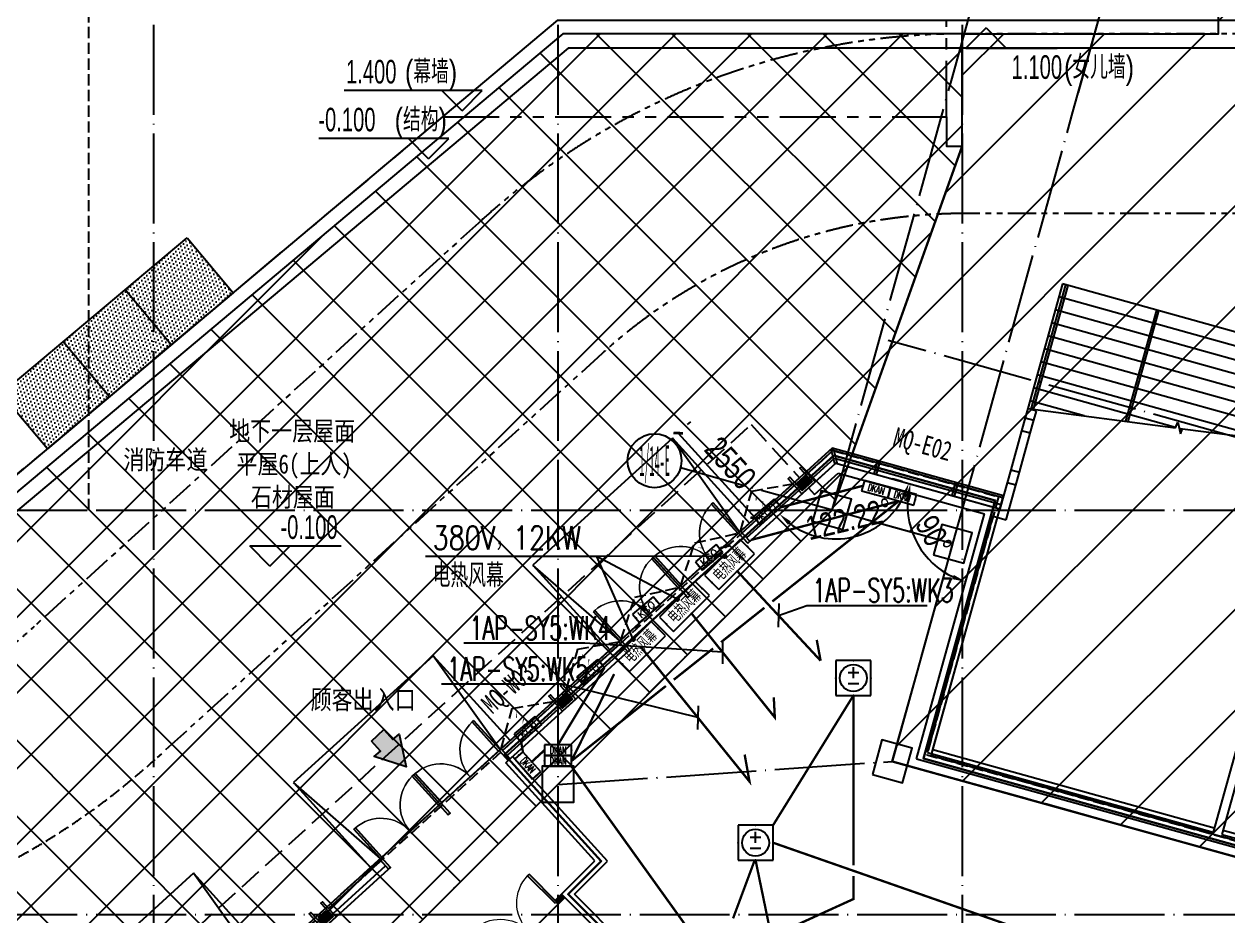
# Model space of a CAD drawing. Extents: x -233336 to 840473, y -28113 to 330904.
# Drawn here: x 65516 to 92313, y 31772 to 51614 of the extents above; entities that cross this region are included whole.
import ezdxf
from ezdxf.enums import TextEntityAlignment as Align
from ezdxf.xclip import XClip

# ---------------------------------------------------------------- set-up
doc = ezdxf.new("R2010")
doc.units = 0
doc.header["$LTSCALE"] = 1000
doc.header["$XCLIPFRAME"] = 2
for name, pattern in [('104-14# 核心筒$0$DOTE', [2.42, 2, -0.2, 0.02, -0.2]), ('14#楼幕墙$0$DASH', [0.35, 0.25, -0.1]), ('DASH', [0.35, 0.25, -0.1]), ('X-104 14#平面$0$$0$DASH', [0.35, 0.25, -0.1]), ('X-104 14#平面$0$109 3#平面$0$DASH', [0.35, 0.25, -0.1]), ('X-104 14#平面$0$PHANTOM2', [1.25, 0.625, -0.125, 0.125, -0.125, 0.125, -0.125])]:
    doc.linetypes.add(name, pattern=pattern)
doc.layers.get('0').update_dxf_attribs({"linetype": 'CONTINUOUS'})
doc.layers.get('Defpoints').update_dxf_attribs({"linetype": 'CONTINUOUS'})
for name, color, linetype in [('104-14# 核心筒$0$01-标注_轴线坐标', 8, 'CONTINUOUS'), ('104-14# 核心筒$0$02-TEXT_轴号', 7, 'CONTINUOUS'), ('104-14# 核心筒$0$A_AXIS-轴线', 8, '104-14# 核心筒$0$DOTE'), ('104-14# 核心筒$0$A_STR-砼柱', 8, 'CONTINUOUS'), ('14#楼幕墙$0$A-C_玻璃幕墙', 8, 'CONTINUOUS'), ('14#楼幕墙$0$A-C_窗', 8, 'CONTINUOUS'), ('14#楼幕墙$0$A-C_门', 8, 'CONTINUOUS'), ('AXIS_TEXT', 7, 'CONTINUOUS'), ('DIM-动力', 80, 'CONTINUOUS'), ('DIM-插座', 80, 'CONTINUOUS'), ('DOTLN', 2, 'DASH'), ('EQUIP-动力', 80, 'CONTINUOUS'), ('WIRE-动力控制', 160, 'DASH'), ('WIRE-插座', 160, 'CONTINUOUS'), ('X-104 14#平面$0$01-标注_尺寸', 8, 'CONTINUOUS'), ('X-104 14#平面$0$01-标注_标高', 8, 'CONTINUOUS'), ('X-104 14#平面$0$02-TEXT_房间', 9, 'CONTINUOUS'), ('X-104 14#平面$0$02-TEXT_标注', 9, 'CONTINUOUS'), ('X-104 14#平面$0$02-TEXT_门窗', 9, 'CONTINUOUS'), ('X-104 14#平面$0$05-填充_天正', 8, 'CONTINUOUS'), ('X-104 14#平面$0$A-C_玻璃幕墙', 8, 'CONTINUOUS'), ('X-104 14#平面$0$A-C_窗', 8, 'CONTINUOUS'), ('X-104 14#平面$0$A-C_门', 8, 'CONTINUOUS'), ('X-104 14#平面$0$A-E_栏杆', 8, 'CONTINUOUS'), ('X-104 14#平面$0$A-E_楼梯', 8, 'CONTINUOUS'), ('X-104 14#平面$0$A-E_电梯', 8, 'CONTINUOUS'), ('X-104 14#平面$0$A-O_屋面', 8, 'CONTINUOUS'), ('X-104 14#平面$0$A-SUR_保温', 8, 'CONTINUOUS'), ('X-104 14#平面$0$A-SUR_吊顶', 8, 'CONTINUOUS'), ('X-104 14#平面$0$A-TECH_结构', 8, 'CONTINUOUS'), ('X-104 14#平面$0$A_STR-砌块墙', 7, 'CONTINUOUS'), ('X-104 14#平面$0$EH_玻璃', 8, 'CONTINUOUS')]:
    doc.layers.add(name, color=color, linetype=linetype)
doc.layers.add('14#楼幕墙$0$04-不打印_辅助线', color=8, linetype='CONTINUOUS', plot=False)
doc.layers.add('X-104 14#平面$0$降板', color=8, linetype='CONTINUOUS', plot=False)
doc.layers.add('X-104 14#平面$0$000套内', color=8, linetype='CONTINUOUS', lineweight=30)
doc.layers.add('X-104 14#平面$0$下沉小院', color=8, linetype='CONTINUOUS', lineweight=35)
doc.styles.add('104-14# 核心筒$0$_TCH_AXIS', font='STXIHEI.TTF', dxfattribs={"width": 0.8})
doc.styles.add('104-14# 核心筒$0$_TCH_DIM_T3', font='ros.shx', dxfattribs={"width": 0.705882, "bigfont": 'jd.shx'})
doc.styles.add('_TEL_DIM', font='ROMANS2', dxfattribs={"width": 0.8, "height": 3.5, "bigfont": 'HZDF2'})
doc.styles.add('COMPLEX', font='COMPLEX')
doc.styles.get("Standard").update_dxf_attribs({"font": 'GBENOR', "bigfont": 'GBCBIG'})
doc.styles.add('X-104 14#平面$0$_TCH_DIM', font='ros.shx', dxfattribs={"width": 0.8, "bigfont": 'jd.shx'})
doc.styles.add('X-104 14#平面$0$_TCH_DIM_T3', font='ros.shx', dxfattribs={"width": 0.8, "bigfont": 'jd.shx'})
doc.styles.add('X-104 14#平面$0$_TCH_SPACE', font='STXIHEI.TTF', dxfattribs={"width": 0.8, "height": 5})
doc.styles.add('X-104 14#平面$0$_TCH_WINDOW', font='STXIHEI.TTF', dxfattribs={"width": 0.75, "height": 3.5})
doc.styles.add('X-104 14#平面$0$Standard', font='STXIHEI.TTF', dxfattribs={"width": 0.8})
doc.dimstyles.new('104-14# 核心筒$0$_TCH_ARCH&&150', dxfattribs={"dimtxt": 446.25, "dimasz": 150, "dimexe": 375, "dimexo": 450, "dimgap": 189.375, "dimtad": 1, "dimdec": 0, "dimzin": 0, "dimdsep": 46, "dimtxsty": '104-14# 核心筒$0$_TCH_DIM_T3', "dimblk": '104-14# 核心筒$0$_ArchTick', "dimcen": 0.09, "dimclrt": 7, "dimazin": 2, "dimtfac": 1, "dimtdec": 0, "dimtix": 1, "dimtmove": 2, "dimatfit": 3, "dimfxl": 0, "dimtolj": 1, "dimtzin": 0, "dimarcsym": 0})
doc.dimstyles.new('X-104 14#平面$0$_TCH_ARCH&&150', dxfattribs={"dimtxt": 525, "dimasz": 150, "dimexe": 375, "dimexo": 450, "dimgap": 150, "dimtad": 1, "dimdec": 0, "dimzin": 0, "dimdsep": 46, "dimtxsty": 'X-104 14#平面$0$_TCH_DIM_T3', "dimblk": 'X-104 14#平面$0$_ArchTick', "dimcen": 0.09, "dimclrt": 7, "dimazin": 2, "dimtfac": 1, "dimtdec": 0, "dimtix": 1, "dimtmove": 2, "dimatfit": 3, "dimfxl": 0, "dimtolj": 1, "dimtzin": 0, "dimarcsym": 0})
doc.dimstyles.new('X-104 14#平面$0$_TCH_ARROW&&150', dxfattribs={"dimtxt": 525, "dimasz": 300, "dimexe": 375, "dimexo": 450, "dimgap": 150, "dimtad": 1, "dimdec": 0, "dimzin": 0, "dimdsep": 46, "dimtxsty": 'X-104 14#平面$0$_TCH_DIM_T3', "dimcen": 0.09, "dimclrt": 7, "dimazin": 2, "dimtfac": 1, "dimtdec": 0, "dimtix": 1, "dimtmove": 2, "dimatfit": 3, "dimfxl": 0, "dimtolj": 1, "dimtzin": 0, "dimarcsym": 0})

# ---------------------------------------------------------------- blocks, each defined once
blk = doc.blocks.new('$equip$00001816')
for p, q in [((0.75, 0.6), (-0.75, 0.6)), ((-0.75, 0.6), (-0.75, 0)), ((0.75, 0), (0.75, 0.6)), ((-0.75, 0), (0.75, 0))]:
    blk.add_line(p, q)
for p in [(0, 0.6), (-0.75, 0.3), (0, 0), (0.75, 0.3)]:
    blk.add_point(p)
at = {"color": 7, "style": '_TEL_DIM'}
blk.add_attdef('$TEXT$', text='', height=0.4, dxfattribs=at).set_placement((0, 0.3), align=Align.MIDDLE_CENTER)
at = {"color": 7, "style": '_TEL_DIM', "flags": 1}
blk.add_attdef('A', text='', height=0.00002, dxfattribs=at).set_placement((0, 0), align=Align.MIDDLE_CENTER)
blk = doc.blocks.new('14#楼幕墙$0$A$C38D07553')
blk.add_lwpolyline([(-60, -300), (0, -300), (0, 0), (-60, 0)], close=True)
blk = doc.blocks.new('14#楼幕墙$0$$LinePat$岩棉板')
at = {"color": 0}
for p, q in [((0, -17), (12, -67)), ((12, -67), (24, -17))]:
    blk.add_line(p, q, dxfattribs=at)
for centre, start, end in [((12, -17), 0, 180), ((0, -67), 270, 0), ((24, -67), 180, 270)]:
    blk.add_arc(centre, 12, start, end, dxfattribs=at)
at = {"layer": 'Defpoints'}
blk.add_point((0, 0), dxfattribs=at)
at = {"layer": 'Defpoints', "color": 0}
blk.add_point((24, -84), dxfattribs=at)
blk = doc.blocks.new('*U155')
blk.add_lwpolyline([(300, 0), (0, 0), (0, 150), (300, 150)], close=True)
at = {"color": 8, "xscale": -1.785714284225998, "yscale": 1.782568518697715, "zscale": 1.782568518697715, "rotation": 180}
for p in [(0, 0), (43, 0), (86, 0), (129, 0), (171, 0), (214, 0), (257, 0)]:
    blk.add_blockref('14#楼幕墙$0$$LinePat$岩棉板', p, dxfattribs=at)
blk = doc.blocks.new('14#楼幕墙$0$A$C07E80D9E')
blk.add_lwpolyline([(-350, -50), (-50, -50), (-50, -450), (0, -450), (0, 0), (-400, 0), (-400, -450), (-350, -450)], close=True)
for points in [[(-50, -200), (-350, -200)], [(-50, -220), (-350, -220)]]:
    blk.add_lwpolyline(points)
at = {"layer": '14#楼幕墙$0$A-C_玻璃幕墙', "rotation": 180}
blk.add_blockref('*U155', (-50, -50), dxfattribs=at)
blk = doc.blocks.new('14#楼幕墙$0$A$C385D642F')
for name, p, rotation in [('14#楼幕墙$0$A$C38D07553', (83542, 43045), 13.34204716216174), ('14#楼幕墙$0$A$C07E80D9E', (82830, 42063), 222.2321969592257), ('14#楼幕墙$0$A$C38D07553', (84572, 42782), 344.4518973650947), ('14#楼幕墙$0$A$C38D07553', (86306, 42300), 344.4518973650947), ('14#楼幕墙$0$A$C38D07553', (81466, 41230), 42.23219695921316), ('14#楼幕墙$0$A$C38D07553', (80133, 40020), 42.23219695921316), ('14#楼幕墙$0$A$C38D07553', (78800, 38810), 42.23219695921316), ('14#楼幕墙$0$A$C07E80D9E', (77499, 37224), 222.2321969592257), ('14#楼幕墙$0$A$C38D07553', (76135, 36391), 42.23219695921316), ('14#楼幕墙$0$A$C38D07553', (74802, 35181), 42.23219695921316), ('14#楼幕墙$0$A$C38D07553', (73469, 33971), 42.23219695921316), ('14#楼幕墙$0$A$C07E80D9E', (72168, 32384), 222.2321969592257)]:
    blk.add_blockref(name, p, dxfattribs=dict(rotation=rotation))
blk = doc.blocks.new('14#楼幕墙$0$A$C22714246')
at = {"linetype": '14#楼幕墙$0$DASH'}
blk.add_lwpolyline([(1740, 497), (870, 0), (0, 497)], dxfattribs=at)
at = {"layer": '14#楼幕墙$0$A-C_玻璃幕墙', "color": 1}
blk.add_lwpolyline([(899, 122, 0, 25, 0), (802, 217, 0, 0, 0), (900, 340, 25, 0, 0), (796, 422, 0, 0, 0)], format="xyseb", dxfattribs=at)
blk = doc.blocks.new('14#楼幕墙$0$ddde')
at = {"linetype": '14#楼幕墙$0$DASH'}
blk.add_lwpolyline([(1740, 497), (955, 0), (170, 497)], dxfattribs=at)
at = {"layer": '14#楼幕墙$0$A-C_玻璃幕墙', "color": 1}
blk.add_lwpolyline([(926, 122, 0, 25, 0), (1023, 217, 0, 0, 0), (925, 340, 25, 0, 0), (1029, 422, 0, 0, 0)], format="xyseb", dxfattribs=at)
blk = doc.blocks.new('14#楼幕墙$0$$DorLib2D$00000002')
for p, q in [((-0.5, 0), (-0.5, 0.4875)), ((-0.475, 0.4875), (-0.5, 0.4875)), ((-0.475, 0), (-0.475, 0.4875)), ((0.475, 0), (0.475, 0.4875)), ((0.475, 0.4875), (0.5, 0.4875)), ((0.5, 0), (0.5, 0.4875)), ((-0.5, 0), (-0.475, 0)), ((0.5, 0), (0.475, 0))]:
    blk.add_line(p, q)
at = {"lineweight": 13}
for centre, start, end in [((-0.4875, 0), 0, 88.53072), ((0.4875, 0), 91.46928, 180)]:
    blk.add_arc(centre, 0.4875, start, end, dxfattribs=at)
blk = doc.blocks.new('14#楼幕墙')
at = {"layer": '14#楼幕墙$0$A-C_玻璃幕墙'}
for p, q in [((83503, 42180), (66341, 26600)), ((83516, 42124), (81499, 40293)), ((87317, 41119), (83503, 42180)), ((87304, 41070), (83516, 42124)), ((81600, 40182), (83556, 41957)), ((81623, 40068), (83582, 41846)), ((83556, 41957), (87263, 40926)), ((83582, 41846), (87237, 40830)), ((87317, 41119), (87237, 40830)), ((78789, 37833), (76168, 35454)), ((76269, 35343), (78890, 37722)), ((76336, 35269), (79002, 37688)), ((73458, 32994), (72296, 31938)), ((70961, 30389), (73626, 32809)), ((72397, 31827), (73559, 32883))]:
    blk.add_line(p, q, dxfattribs=at)
at = {"layer": '14#楼幕墙$0$A-C_玻璃幕墙', "linetype": '14#楼幕墙$0$DASH', "ltscale": 2}
blk.add_lwpolyline([(66783, 27002), (65708, 28186), (81701, 42704), (82776, 41520)], close=True, dxfattribs=at)
at = {"layer": '14#楼幕墙$0$04-不打印_辅助线', "rotation": 222.2321969592249}
for p in [(81088, 40657), (79755, 39448)]:
    blk.add_blockref('14#楼幕墙$0$A$C22714246', p, dxfattribs=at)
at = {"layer": '14#楼幕墙$0$A-C_玻璃幕墙'}
blk.add_blockref('14#楼幕墙$0$A$C385D642F', (0, -900), dxfattribs=at)
at = {"layer": '14#楼幕墙$0$A-C_窗', "rotation": 222.2321969592249}
for p in [(82420, 41867), (78548, 38352), (77089, 37028)]:
    blk.add_blockref('14#楼幕墙$0$ddde', p, dxfattribs=at)
at = {"layer": '14#楼幕墙$0$A-C_门', "xscale": -1800, "yscale": -1800, "zscale": 100, "rotation": 222.2321969590106}
for p in [(80777, 39705), (79444, 38495), (75446, 34866), (74113, 33656)]:
    blk.add_blockref('14#楼幕墙$0$$DorLib2D$00000002', p, dxfattribs=at)
blk = doc.blocks.new('_FZHK')
blk.add_lwpolyline([(-0.5, -0.5), (0.5, -0.5), (0.5, 0.5), (-0.5, 0.5)], close=True)
blk = doc.blocks.new('104-14# 核心筒$0$_ArchTick')
at = {"color": 0, "linetype": 'ByBlock', "const_width": 0.4}
blk.add_lwpolyline([(-0.5, -0.5), (0.5, 0.5)], dxfattribs=at)
blk = doc.blocks.new('*D302')
at = {"layer": '104-14# 核心筒$0$01-标注_轴线坐标', "color": 0, "lineweight": -2}
for p, q in [((86294, 50843), (87601, 55539)), ((87500, 55178), (111844, 48405)), ((110638, 44069), (111944, 48766))]:
    blk.add_line(p, q, dxfattribs=at)
at = {"layer": 'Defpoints', "color": 0}
for p in [(86174, 50409), (111844, 48405), (110517, 43636)]:
    blk.add_point(p, dxfattribs=at)
at = {"layer": '104-14# 核心筒$0$01-标注_轴线坐标', "color": 0, "lineweight": -2, "xscale": 150, "yscale": 150, "zscale": 150}
for p, rotation in [((87500, 55178), 164.4518973649167), ((111844, 48405), 344.4518973649167)]:
    blk.add_blockref('104-14# 核心筒$0$_ArchTick', p, dxfattribs=dict(at, rotation=rotation))
at = {"layer": '104-14# 核心筒$0$01-标注_轴线坐标', "color": 7, "insert": (99783, 52189), "char_height": 446.2, "attachment_point": 5, "rotation": 344.4519, "style": '104-14# 核心筒$0$_TCH_DIM_T3'}
blk.add_mtext('\\A1;25268', dxfattribs=at)
blk = doc.blocks.new('*D303')
at = {"layer": '104-14# 核心筒$0$01-标注_轴线坐标', "color": 0, "lineweight": -2}
for p, q in [((86294, 50843), (87279, 54383)), ((87179, 54022), (89869, 53273)), ((88984, 50094), (89969, 53635))]:
    blk.add_line(p, q, dxfattribs=at)
at = {"layer": 'Defpoints', "color": 0}
for p in [(89869, 53273), (86174, 50409), (88863, 49661)]:
    blk.add_point(p, dxfattribs=at)
at = {"layer": '104-14# 核心筒$0$01-标注_轴线坐标', "color": 0, "lineweight": -2, "xscale": 150, "yscale": 150, "zscale": 150}
for p, rotation in [((87179, 54022), 164.4518973650897), ((89869, 53273), 344.4518973650897)]:
    blk.add_blockref('104-14# 核心筒$0$_ArchTick', p, dxfattribs=dict(at, rotation=rotation))
at = {"layer": '104-14# 核心筒$0$01-标注_轴线坐标', "color": 7, "insert": (88634, 54045), "char_height": 446.2, "attachment_point": 5, "rotation": 344.4519, "style": '104-14# 核心筒$0$_TCH_DIM_T3'}
blk.add_mtext('\\A1;2792', dxfattribs=at)
blk = doc.blocks.new('*D304')
at = {"layer": '104-14# 核心筒$0$01-标注_轴线坐标', "color": 0, "lineweight": -2}
for p, q in [((88984, 50094), (89969, 53635)), ((89869, 53273), (102123, 49864)), ((101239, 46685), (102224, 50225))]:
    blk.add_line(p, q, dxfattribs=at)
at = {"layer": 'Defpoints', "color": 0}
for p in [(102123, 49864), (88863, 49661), (101118, 46251)]:
    blk.add_point(p, dxfattribs=at)
at = {"layer": '104-14# 核心筒$0$01-标注_轴线坐标', "color": 0, "lineweight": -2, "xscale": 150, "yscale": 150, "zscale": 150}
for p, rotation in [((89869, 53273), 164.4518973650898), ((102123, 49864), 344.4518973650898)]:
    blk.add_blockref('104-14# 核心筒$0$_ArchTick', p, dxfattribs=dict(at, rotation=rotation))
at = {"layer": '104-14# 核心筒$0$01-标注_轴线坐标', "color": 7, "insert": (96106, 51966), "char_height": 446.2, "attachment_point": 5, "rotation": 344.4519, "style": '104-14# 核心筒$0$_TCH_DIM_T3'}
blk.add_mtext('\\A1;12720', dxfattribs=at)
blk = doc.blocks.new('_AXISO')
blk.add_circle((0, 0), 0.5)
at = {"layer": 'AXIS_TEXT', "style": 'COMPLEX', "width": 1.041667}
blk.add_attdef('A', text='', height=0.56, dxfattribs=at).set_placement((-0.25, -0.28), (0.25, -0.28), align=Align.FIT)
blk = doc.blocks.new('X-104 14#平面$0$sfafd')
at = {"layer": 'X-104 14#平面$0$05-填充_天正'}
blk.add_hatch(color=256, dxfattribs=at).paths.add_polyline_path([(0, 0), (-143, -205), (-307, -90), (-379, -192), (-590, 261), (-92, 217), (-164, 115)])
blk.add_lwpolyline([(0, 0), (-143, -205), (-307, -90), (-379, -192), (-590, 261), (-92, 217), (-164, 115)], close=True, dxfattribs=at)
blk = doc.blocks.new('X-104 14#平面$0$$DorLib2D$00000002')
for p, q in [((-0.5, 0), (-0.5, 0.4875)), ((-0.475, 0.4875), (-0.5, 0.4875)), ((-0.475, 0), (-0.475, 0.4875)), ((0.475, 0), (0.475, 0.4875)), ((0.475, 0.4875), (0.5, 0.4875)), ((0.5, 0), (0.5, 0.4875)), ((-0.5, 0), (-0.475, 0)), ((0.5, 0), (0.475, 0))]:
    blk.add_line(p, q)
at = {"lineweight": 13}
for centre, start, end in [((-0.4875, 0), 0, 88.53072), ((0.4875, 0), 91.46928, 180)]:
    blk.add_arc(centre, 0.4875, start, end, dxfattribs=at)
blk = doc.blocks.new('*D199')
at = {"layer": 'Defpoints', "color": 0}
for p in [(83582, 41846), (85497, 41314), (82111, 40511), (83376, 40172)]:
    blk.add_point(p, dxfattribs=at)
at = {"layer": 'X-104 14#平面$0$01-标注_尺寸', "color": 0, "lineweight": -2}
for p, q in [((85063, 41434), (84847, 41495)), ((82444, 40813), (82611, 40964))]:
    blk.add_line(p, q, dxfattribs=at)
blk.add_arc((83582, 41846), 1687, 232.4326, 334.2515, dxfattribs=at)
at = {"layer": 'X-104 14#平面$0$01-标注_尺寸', "color": 0}
for points in [[(85055, 41131), (85149, 41096), (85208, 41394)], [(82520, 40472), (82587, 40546), (82333, 40712)]]:
    blk.add_solid(points, dxfattribs=at)
at = {"layer": 'X-104 14#平面$0$01-标注_尺寸', "color": 7, "insert": (83876, 40606), "char_height": 525, "attachment_point": 5, "rotation": 13.342, "style": 'X-104 14#平面$0$_TCH_DIM_T3'}
blk.add_mtext('\\A1;122.22%%d', dxfattribs=at)
blk = doc.blocks.new('*D200')
at = {"layer": 'Defpoints', "color": 0}
for p in [(84956, 41464), (86948, 40910), (85236, 40469), (86394, 38918)]:
    blk.add_point(p, dxfattribs=at)
at = {"layer": 'X-104 14#平面$0$01-标注_尺寸', "color": 0, "lineweight": -2}
for p, q in [((85390, 41343), (85606, 41283)), ((86514, 39352), (86574, 39569))]:
    blk.add_line(p, q, dxfattribs=at)
blk.add_arc((86948, 40910), 1767, 174.1904, 244.7134, dxfattribs=at)
at = {"layer": 'X-104 14#平面$0$01-标注_尺寸', "color": 0}
for points in [[(85140, 41098), (85239, 41080), (85245, 41384)], [(86210, 39359), (86175, 39265), (86474, 39207)]]:
    blk.add_solid(points, dxfattribs=at)
at = {"layer": 'X-104 14#平面$0$01-标注_尺寸', "color": 7, "insert": (85768, 40244), "char_height": 525, "attachment_point": 5, "rotation": 299.4519, "style": 'X-104 14#平面$0$_TCH_DIM_T3'}
blk.add_mtext('\\A1;90%%d', dxfattribs=at)
blk = doc.blocks.new('X-104 14#平面$0$_ArchTick')
at = {"color": 0, "linetype": 'ByBlock', "const_width": 0.4}
blk.add_lwpolyline([(-0.5, -0.5), (0.5, 0.5)], dxfattribs=at)
blk = doc.blocks.new('*D232')
at = {"layer": 'Defpoints', "color": 0}
for p in [(79952, 42400), (81666, 40512), (81791, 40626)]:
    blk.add_point(p, dxfattribs=at)
at = {"layer": 'X-104 14#平面$0$01-标注_尺寸', "color": 0, "lineweight": -2}
for p, q in [((80285, 42702), (80355, 42766)), ((80077, 42514), (81791, 40626)), ((81999, 40814), (82069, 40878))]:
    blk.add_line(p, q, dxfattribs=at)
at = {"layer": 'X-104 14#平面$0$01-标注_尺寸', "color": 0, "lineweight": -2, "xscale": 150, "yscale": 150, "zscale": 150}
for p, rotation in [((80077, 42514), 132.2321969592239), ((81791, 40626), 312.2321969592239)]:
    blk.add_blockref('X-104 14#平面$0$_ArchTick', p, dxfattribs=dict(at, rotation=rotation))
at = {"layer": 'X-104 14#平面$0$01-标注_尺寸', "color": 7, "insert": (81240, 41847), "char_height": 525, "attachment_point": 5, "rotation": 312.2322, "style": 'X-104 14#平面$0$_TCH_DIM_T3'}
blk.add_mtext('\\A1;2550', dxfattribs=at)
blk = doc.blocks.new('$equip$00001344')
for p, q in [((0.65, 0.65), (-0.65, 0.65)), ((-0.65, 0.65), (-0.65, -0.65)), ((0.65, -0.65), (0.65, 0.65)), ((-0.2, 0.2), (0.2, 0.2)), ((0, 0), (0, 0.4)), ((-0.2, -0.2), (0.2, -0.2)), ((-0.65, -0.65), (0.65, -0.65))]:
    blk.add_line(p, q)
blk.add_circle((0, 0), 0.5)
for p in [(0, 0.65), (-0.65, 0), (0.65, 0), (0, -0.65)]:
    blk.add_point(p)
at = {"flags": 9}
blk.add_attdef('A', (0, 0), '', height=0.00002, dxfattribs=at)
blk = doc.blocks.new('104-14# 核心筒')
at = {"layer": '104-14# 核心筒$0$01-标注_轴线坐标'}
for p, q in [((86174.1, 50411.2), (87782.4, 56191.6)), ((88864, 49662.8), (90472.3, 55443.2)), ((81573.2, 41336.1), (80128.1, 41738.2))]:
    blk.add_line(p, q, dxfattribs=at)
at = {"layer": '104-14# 核心筒$0$A_AXIS-轴线'}
for p, q in [((68400, 54018.4), (68400, -8545.1)), ((77400, 54018.4), (77400, -8545.1)), ((86400, 54018.4), (86400, -8545.1)), ((83500, 40800), (86174.1, 50411.2)), ((84842.7, 35209.6), (88863.4, 49660.6)), ((115900, 35910.4), (84750.2, 44577.1)), ((86189.9, 40051.6), (81573.2, 41336.1)), ((-24839, 40800), (120259.9, 40800)), ((106496.4, 29184.9), (84842.7, 35209.6)), ((-24839, 31800), (120259.9, 31800))]:
    blk.add_line(p, q, dxfattribs=at)
for points in [[(83500, 40800), (68400, 25700)], [(77400, 34695.1), (84842.7, 35209.6)]]:
    blk.add_lwpolyline(points, dxfattribs=at)
at = {"layer": '104-14# 核心筒$0$01-标注_轴线坐标'}
ref = blk.add_blockref('_AXISO', (79550, 41899), dxfattribs=dict(at, xscale=1200, yscale=1200, zscale=1200))
ref.add_attrib('A', '1/14-E', dxfattribs={"layer": '104-14# 核心筒$0$02-TEXT_轴号', "height": 678.82, "style": '104-14# 核心筒$0$_TCH_AXIS', "width": 0.314712}).set_placement((79210.6, 41559.6), (79889.4, 41559.6), align=Align.FIT)
at = {"layer": '104-14# 核心筒$0$A_STR-砼柱'}
for p, xscale, yscale, zscale, rotation in [((83500, 40800), 700.0000000000067, 700.0000000000067, 700.0000000000067, 344.4499999999997), ((86189.9, 40051.6), 700.0000000000067, 700.0000000000067, 700.0000000000067, 344.4499999999997), ((84842.7, 35209.6), 700.0000000000064, 800.0000000000051, 800.0000000000051, 344.4518973650907)]:
    blk.add_blockref('_FZHK', p, dxfattribs=dict(at, xscale=xscale, yscale=yscale, zscale=zscale, rotation=rotation))
at = {"layer": '104-14# 核心筒$0$A_STR-砼柱', "xscale": 700, "yscale": 800, "zscale": 800}
blk.add_blockref('_FZHK', (77400, 34700), dxfattribs=at)
at = {"layer": '104-14# 核心筒$0$01-标注_轴线坐标'}
for p1, p2, distance, text, picture, middle in [((86173.5, 50409), (110517.1, 43636), 4950, '25268', '*D302', (99782.7, 52188.8)), ((86173.5, 50409), (88863.4, 49660.6), 3750, '2792', '*D303', (88634.2, 54045)), ((88863.4, 49660.6), (101117.9, 46251.1), 3750, '12720', '*D304', (96106.4, 51966))]:
    dim = blk.add_aligned_dim(p1=p1, p2=p2, distance=distance, text=text, dimstyle='104-14# 核心筒$0$_TCH_ARCH&&150', dxfattribs=at)
    dim.commit()
    dim.dimension.update_dxf_attribs({"geometry": picture, "text_midpoint": middle})
blk = doc.blocks.new('X-104 14#平面')
at = {"layer": 'X-104 14#平面$0$EH_玻璃'}
h = blk.add_hatch(dxfattribs=at)
h.set_pattern_fill('DOTS', color=256, scale=50, angle=45)
h.paths.add_polyline_path([(69144.2, 46861.2), (70172.6, 45635.5), (66036, 42164.5), (65007.5, 43390.1)])
at = {"layer": 'X-104 14#平面$0$降板'}
h = blk.add_hatch(dxfattribs=at)
h.set_pattern_fill('ANSI31', color=256, scale=1000)
h.set_pattern_definition([(45, (0, 0), (-1122.532, 1122.532), [])])
h.paths.add_polyline_path([(86400, 51400), (92100, 51400), (92100, 55283.2), (94608.8, 59227.5), (104902.6, 52680), (116300, 52680), (116300, 35910.4), (115900, 35910.4), (99509.6, 40470.7), (97097.2, 31800), (84844.4, 35209.1), (86191.6, 40051.1), (83500, 40800), (86400, 48900)])
h = blk.add_hatch(dxfattribs=at)
h.set_pattern_fill('ANSI37', color=256, scale=750)
h.set_pattern_definition([(45, (0, 0), (-841.899, 841.899), []), (135, (0, 0), (-841.899, -841.899), [])])
h.paths.add_polyline_path([(83500, 40800), (86400, 48900), (86400, 51400), (77509.2, 51400), (58917.8, 35800), (-4608.4, 35800), (-12111.5, -2800), (112466, -2800), (116300, 1125.5), (116300, 11750), (115900, 11750), (107700, -0.1), (86400, 0), (77400, 799.9), (59400, 799.9), (50400, 0), (-62.7, 0), (5400, 25700), (68400, 25700)])
blk.add_lwpolyline([(84842.7, 35209.6), (97097.2, 31800)])
at = {"layer": 'Defpoints', "color": 1}
blk.add_lwpolyline([(116600.2, 11900), (107450, 11900), (107450, 21300), (102350, 21300), (102350, 18700), (104750, 18700), (104750, 16300), (100150, 16300), (100150, 14800), (104750, 14800), (104750, 12300), (97418.8, 12300), (77552.9, 32183.5), (74724.4, 29355.1), (86750, 17329.5), (86750, 10200), (93750, 10200), (93750, 7900), (95050, 7900), (95050, 8100), (100667.2, 8100), (110242.7, 1395.5), (116600.2, 10475)], close=True, dxfattribs=at)
at = {"layer": 'X-104 14#平面$0$000套内'}
blk.add_lwpolyline([(96133, 32326.4), (85535.9, 35276.2), (87132.4, 41014.3), (83542.7, 42013), (76213.2, 35359.5), (78361.9, 32992.5), (77623.6, 32254.2), (95700, 14177.8), (95700, 21400), (113750, 21400), (113750, 26000), (116750.2, 26000), (116750.2, 38348.2), (99169.4, 43239.7)], close=True, dxfattribs=at)
at = {"layer": 'X-104 14#平面$0$01-标注_标高'}
for p, q in [((86929.5, 51528.2), (86479.5, 51078.2)), ((86929.5, 51528.2), (87379.5, 51078.2)), ((86479.5, 51078.2), (88514.3, 51078.2)), ((75715, 50135), (72639.8, 50135)), ((75265, 49685), (74815, 50135)), ((75265, 49685), (75715, 50135)), ((74971, 49069.5), (72074.5, 49069.5)), ((74521, 48619.5), (74071, 49069.5)), ((74521, 48619.5), (74971, 49069.5)), ((70989.9, 39552), (70539.9, 40002)), ((70539.9, 40002), (72574.8, 40002)), ((70989.9, 39552), (71439.9, 40002))]:
    blk.add_line(p, q, dxfattribs=at)
at = {"layer": 'X-104 14#平面$0$A-C_玻璃幕墙'}
for p, q in [((77482.1, 32254.2), (77340.7, 32112.8)), ((77364.3, 32089.2), (77505.7, 32230.6)), ((77387.9, 32065.6), (77529.3, 32207.1)), ((77411.4, 32042.1), (77552.9, 32183.5)), ((77340.7, 32112.8), (77411.4, 32042.1))]:
    blk.add_line(p, q, dxfattribs=at)
for points in [[(69144.2, 46861.2), (70172.6, 45635.5), (66036, 42164.5), (65007.5, 43390.1), (69144.2, 46861.2)], [(68793.8, 44478.5), (67765.3, 45704.2)], [(67414.9, 43321.5), (66386.4, 44547.2)]]:
    blk.add_lwpolyline(points, dxfattribs=at)
blk.add_lwpolyline([(-1359, -2200), (108091.7, -2200), (111291.5, 2370.2), (113380.4, 907.7), (115789.3, 4348.2), (113700.6, 5810.6), (116900.2, 10380.5), (116900.2, 38462.2), (99065.1, 43424.4), (96015.6, 32464.2), (85707.2, 35332.3), (87317.1, 41118.6), (83503.2, 42179.7), (66340.6, 26600), (4762.5, 26600)], close=True, dxfattribs=at)
at = {"layer": 'X-104 14#平面$0$A-C_窗'}
for p, q in [((87799.6, 42852.7), (87719.2, 42563.7)), ((87911.8, 42510.1), (87992.2, 42799.1)), ((87477.9, 41696.6), (87397.5, 41407.6)), ((87590.2, 41354), (87670.6, 41643))]:
    blk.add_line(p, q, dxfattribs=at)
at = {"layer": 'X-104 14#平面$0$A-E_栏杆'}
for points in [[(88754.1, 45798.6), (88696.3, 45814.7), (87927, 43049.8), (87987.2, 43041.9)], [(90777.3, 45235.7), (90719.5, 45251.8), (90030.9, 42776.7), (90091, 42768.9)]]:
    blk.add_lwpolyline(points, close=True, dxfattribs=at)
at = {"layer": 'X-104 14#平面$0$A-E_楼梯'}
for p, q in [((79951.7, 42399.7), (76841.9, 39576.7)), ((79951.7, 42399.7), (81665.6, 40511.6)), ((81443.5, 40309.9), (79951.7, 42399.7)), ((81665.6, 40511.6), (78555.8, 37688.6)), ((76841.9, 39576.7), (78555.8, 37688.6)), ((78777.9, 37890.3), (76841.9, 39576.7)), ((74620.6, 37560.3), (71510.8, 34737.3)), ((74620.6, 37560.3), (76334.5, 35672.2)), ((76112.4, 35470.6), (74620.6, 37560.3)), ((76334.5, 35672.2), (73224.7, 32849.2)), ((71510.8, 34737.3), (73224.7, 32849.2)), ((73446.9, 33050.9), (71510.8, 34737.3)), ((69289.5, 32720.9), (66179.7, 29897.9)), ((69289.5, 32720.9), (71003.5, 30832.8)), ((70781.3, 30631.2), (69289.5, 32720.9))]:
    blk.add_line(p, q, dxfattribs=at)
at = {"layer": 'X-104 14#平面$0$A-E_电梯'}
for p, q in [((88628.9, 45833.5), (87856.9, 43058.9)), ((95083.8, 44037.5), (88628.9, 45833.5)), ((95003.3, 43748.5), (88548.5, 45544.4)), ((94922.9, 43459.5), (88468.1, 45255.4)), ((94842.5, 43170.5), (88387.7, 44966.4)), ((94762.1, 42881.4), (88307.2, 44677.4)), ((94681.7, 42592.4), (88226.8, 44388.4)), ((94601.3, 42303.4), (88146.4, 44099.3)), ((93310.6, 42351.1), (88066, 43810.3)), ((91147.5, 42641.5), (87985.6, 43521.3)), ((89115.5, 42895.5), (87905.2, 43232.3)), ((87856.9, 43058.9), (91143.7, 42632.3)), ((91143.7, 42632.3), (91195.1, 42757.1)), ((91195.1, 42757.1), (91253.8, 42494.6)), ((91297.2, 42599.9), (91225.9, 42619.7)), ((91253.8, 42494.6), (91302.1, 42611.8)), ((91302.1, 42611.8), (94569.1, 42187.8))]:
    blk.add_line(p, q, dxfattribs=at)
at = {"layer": 'X-104 14#平面$0$A-O_屋面', "linetype": 'X-104 14#平面$0$PHANTOM2', "ltscale": 2}
blk.add_lwpolyline([(116300, 1125.5), (112466, -2800), (-12111.5, -2800), (-10903.8, 3413.1), (-11202.5, 3471.2), (-4857, 36100), (58808.6, 36100), (74837.7, 49550), (86050, 49550), (86050, 51700), (92100, 51702), (92100, 55283.2), (94608.8, 59227.5), (95621.4, 58583.5), (95782.4, 58836.6), (99791.5, 56286.5), (107067.8, 54161.9), (111100, 54161.9), (111100, 52680), (116300, 52680)], close=True, dxfattribs=at)
at = {"layer": 'X-104 14#平面$0$A-O_屋面', "ltscale": 5}
for points in [[(-11202.5, 3471.2), (-4857, 36100), (58808.6, 36100), (77400, 51700), (93285, 51700)], [(93285, 51080), (77625.7, 51080), (59034.3, 35480), (-4345.9, 35480), (-10594, 3352.8)], [(86050, 49550), (86050, 48900), (86400, 48900), (83932.6, 42008.3)]]:
    blk.add_lwpolyline(points, dxfattribs=at)
at = {"layer": 'X-104 14#平面$0$A-SUR_保温'}
for p, q in [((85747.4, 35476.8), (87183.1, 40636.9)), ((85747.4, 35476.8), (92009.6, 33734.5)), ((92202.2, 33680.9), (96344.8, 32528.3))]:
    blk.add_line(p, q, dxfattribs=at)
at = {"layer": 'X-104 14#平面$0$A-SUR_吊顶', "linetype": 'X-104 14#平面$0$PHANTOM2'}
for p, q in [((101791.4, 51400), (86449.2, 51400)), ((75695, 47246.8), (65745.4, 38214.9)), ((101791.4, 47400), (86449.2, 47400)), ((78383.6, 44285.1), (68434, 35253.2))]:
    blk.add_line(p, q, dxfattribs=at)
for centre, radius, start, end in [((86449.2, 35400), 16000, 90, 132.2322), ((86449.2, 35400), 12000, 90, 132.2322), ((57679.8, 47100), 12000, 270, 312.2322)]:
    blk.add_arc(centre, radius, start, end, dxfattribs=at)
at = {"layer": 'X-104 14#平面$0$A-SUR_吊顶', "linetype": 'X-104 14#平面$0$109 3#平面$0$DASH'}
blk.add_arc((57679.8, 47100), 16000, 270, 312.2322, dxfattribs=at)
at = {"layer": 'X-104 14#平面$0$A-TECH_结构', "linetype": 'X-104 14#平面$0$$0$DASH'}
blk.add_lwpolyline([(87207.3, 41097.2), (85610.8, 35359.1), (96063.8, 32450.8), (99099.8, 43362.9), (116850.2, 38424.2), (116850.2, 10396.2), (108065.7, -2149.5), (-1297.3, -2149.5), (4803.7, 26550), (66359.9, 26550), (83516.4, 42124.1)], close=True, dxfattribs=at)
at = {"layer": 'X-104 14#平面$0$A_STR-砌块墙'}
for p, q in [((87856.9, 43058.9), (87799.6, 42852.7)), ((88049.6, 43005.2), (87856.9, 43058.9)), ((87992.2, 42799.1), (88049.6, 43005.2)), ((87799.6, 42852.7), (87992.2, 42799.1)), ((87719.2, 42563.7), (87477.9, 41696.6)), ((87670.6, 41643), (87911.8, 42510.1)), ((87911.8, 42510.1), (87719.2, 42563.7)), ((94376.4, 42241.4), (91982.8, 33638.2)), ((94569.1, 42187.8), (92175.4, 33584.6)), ((82977.9, 41297.7), (83582.3, 41846.3)), ((83582.3, 41846.3), (87044, 40883.2)), ((83112.3, 41149.6), (83635, 41624)), ((83635, 41624), (86894, 40717.3)), ((87477.9, 41696.6), (87670.6, 41643)), ((82977.9, 41297.7), (83112.3, 41149.6)), ((87397.5, 41407.6), (87236.7, 40829.6)), ((87375.7, 40583.3), (87590.2, 41354)), ((87590.2, 41354), (87397.5, 41407.6)), ((87044, 40883.2), (87236.7, 40829.6)), ((85377.9, 35268.2), (86894, 40717.3)), ((85624.2, 35407.3), (87086.7, 40663.7)), ((87086.7, 40663.7), (87375.7, 40583.3)), ((85624.2, 35407.3), (91982.8, 33638.2)), ((76240, 35181.2), (76388.1, 35315.6)), ((78223.8, 32995.9), (76240, 35181.2)), ((78500, 32989.2), (76388.1, 35315.6)), ((85377.9, 35268.2), (92025.5, 33418.7)), ((92175.4, 33584.6), (96318, 32432)), ((92025.5, 33418.7), (96457.1, 32185.7)), ((77482.1, 32254.2), (78223.8, 32995.9)), ((77765, 32254.2), (78500, 32989.2)), ((77482.1, 32254.2), (81866.2, 27870.1)), ((82007.6, 28011.6), (77765, 32254.2))]:
    blk.add_line(p, q, dxfattribs=at)
at = {"layer": 'X-104 14#平面$0$下沉小院'}
blk.add_line((67220.7, 33774.9), (67233.5, 33794.9), dxfattribs=at)
at = {"layer": 'X-104 14#平面$0$降板'}
for points in [[(86400, 51400), (92100, 51400), (92100, 55283.2), (94608.8, 59227.5), (104902.6, 52680), (116300, 52680), (116300, 35910.4), (115900, 35910.4), (99509.6, 40470.7), (97097.2, 31800), (84844.4, 35209.1), (86191.6, 40051.1), (83500, 40800), (86400, 48900)], [(83500, 40800), (86400, 48900), (86400, 51400), (77509.2, 51400), (58917.8, 35800), (-4608.4, 35800), (-12111.5, -2800), (112466, -2800), (116300, 1125.5), (116300, 11750), (115900, 11750), (107700, -0.1), (86400, 0), (77400, 799.9), (59400, 799.9), (50400, 0), (-62.7, 0), (5400, 25700), (68400, 25700)]]:
    blk.add_lwpolyline(points, close=True, dxfattribs=at)
ref = blk.add_blockref('104-14# 核心筒', (0, 0))
XClip(ref).set_block_clipping_path([(-38664.3623821461, -25500), (139216.5485069363, 330900)])
blk.add_blockref('14#楼幕墙', (0, 0))
at = {"xscale": 1.5, "yscale": 1.5, "zscale": 1.5, "rotation": 167.2307667264407}
blk.add_blockref('X-104 14#平面$0$sfafd', (73246, 35663.3), dxfattribs=at)
at = {"layer": 'X-104 14#平面$0$A-C_门', "xscale": -1800, "yscale": 1800, "zscale": 100, "rotation": 42.2321969592206}
for p in [(80777.1, 39705), (79444.3, 38495.2), (75446, 34865.6), (74113.3, 33655.8)]:
    blk.add_blockref('X-104 14#平面$0$$DorLib2D$00000002', p, dxfattribs=at)
at = {"layer": 'X-104 14#平面$0$A-C_门'}
ref = blk.add_blockref('X-104 14#平面$0$$DorLib2D$00000002', (76739.7, 31441), dxfattribs=dict(at, xscale=-1800, yscale=1800, zscale=100, rotation=45.00000000000025))
ref.add_attrib('A', 'BM1823', (76697.5, 30394.4), dxfattribs={"layer": 'X-104 14#平面$0$02-TEXT_门窗', "height": 428.14, "rotation": 45, "style": 'X-104 14#平面$0$_TCH_WINDOW', "width": 0.75})
at = {"layer": 'X-104 14#平面$0$01-标注_标高', "color": 7, "style": 'X-104 14#平面$0$_TCH_DIM'}
for s, height, width, p in [('1.100', 525, 0.64, (87497.3, 50395.7)), ('(女儿墙)', 520.93, 0.8, (88664.3, 50395.7)), ('1.400', 525, 0.64, (72681.2, 50292.5)), ('(幕墙)', 520.93, 0.8, (73994, 50292.5)), ('-0.100', 525, 0.64, (72065.5, 49227)), ('(结构)', 520.93, 0.8, (73764.7, 49227)), ('-0.100', 525, 0.64, (71221.8, 40159.5))]:
    blk.add_text(s, height=height, dxfattribs=dict(at, width=width)).set_placement(p)
at = {"layer": 'X-104 14#平面$0$02-TEXT_房间', "style": 'X-104 14#平面$0$_TCH_SPACE', "width": 0.8}
for s, p in [('消防车道', (67727, 41709.4)), ('顾客出入口', (71893.8, 36370.8))]:
    blk.add_text(s, height=428.14, dxfattribs=at).set_placement(p)
at = {"layer": 'X-104 14#平面$0$02-TEXT_标注', "style": 'X-104 14#平面$0$Standard', "width": 0.8}
for s, p in [('地下一层屋面', (70082.6, 42348.4)), ('平屋6(上人)', (70245, 41613.4)), ('石材屋面', (70565, 40878.4))]:
    blk.add_text(s, height=428.14, dxfattribs=at).set_placement(p)
at = {"layer": 'X-104 14#平面$0$02-TEXT_门窗', "style": 'X-104 14#平面$0$_TCH_WINDOW', "width": 0.75}
for s, rotation, p in [('MQ-E02', 344.4519, (84831.6, 42239.1)), ('MQ-W03', 42.2322, (75939, 36246.7))]:
    blk.add_text(s, height=428.14, rotation=rotation, dxfattribs=at).set_placement(p)
at = {"layer": 'X-104 14#平面$0$01-标注_尺寸'}
dim = blk.add_aligned_dim(p1=(79951.7, 42399.7), p2=(81665.6, 40511.6), distance=169.6, text='2550', dimstyle='X-104 14#平面$0$_TCH_ARCH&&150', dxfattribs=at)
dim.commit()
dim.dimension.update_dxf_attribs({"geometry": '*D232', "text_midpoint": (81239.7, 41846.9)})
for base, center, p1, p2, text, picture, middle in [((83375.8, 40171.7), (83582.3, 41846.3), (82110.8, 40510.5), (85496.9, 41313.6), '122.22%%d', '*D199', (83876.5, 40605.9)), ((85236.4, 40468.9), (86947.6, 40910), (84956.1, 41464.1), (86393.5, 38918.5), '90%%d', '*D200', (85768.1, 40243.9))]:
    dim = blk.add_angular_dim_3p(base=base, center=center, p1=p1, p2=p2, text=text, dimstyle='X-104 14#平面$0$_TCH_ARROW&&150', dxfattribs=at)
    dim.commit()
    dim.dimension.update_dxf_attribs({"geometry": picture, "text_midpoint": middle})

msp = doc.modelspace()

# ---------------------------------------------------------------- linework, layer by layer
at = {"layer": 'DIM-动力', "color": 80}
for p, q in [((78264.6, 39767.2), (74453.2, 39767.2)), ((81110.8, 39773.5), (78264.6, 39767.2)), ((79074.9, 37927.8), (78264.6, 39767.2)), ((80055.9, 38818.4), (78264.6, 39767.2))]:
    msp.add_line(p, q, dxfattribs=at)
at = {"layer": 'DIM-动力', "color": 80, "const_width": 60}
for points in [[(81140.8, 39773.5, 1), (81080.8, 39773.4, 1)], [(80082.4, 38804.3, 1), (80029.4, 38832.4, 1)], [(79087, 37900.4, 1), (79062.8, 37955.3, 1)]]:
    msp.add_lwpolyline(points, format="xyb", close=True, dxfattribs=at)
at = {"layer": 'DIM-插座', "color": 80}
for p, q in [((82317.9, 38719.3), (82299.2, 38194.6)), ((81064.5, 37903.7), (81059.5, 37378.7)), ((80517.7, 36447.7), (80508.4, 35922.8))]:
    msp.add_line(p, q, dxfattribs=at)
for points in [[(82308.5, 38456.9), (82936.8, 38678.5)], [(82936.8, 38678.5), (85620.8, 38678.5)], [(78000.6, 37839.8), (75305, 37839.8)], [(81062, 37641.2), (78000.6, 37839.8)], [(77492.4, 36925.9), (74808.4, 36925.9)], [(80513.1, 36185.2), (77492.4, 36925.9)]]:
    msp.add_lwpolyline(points, dxfattribs=at)
at = {"layer": 'DOTLN', "linetype": 'DASH'}
msp.add_lwpolyline([(47741.8, 40800), (66961.2, 40800), (66961.2, 59129.5), (47741.8, 59129.5)], close=True, dxfattribs=at)
at = {"layer": 'WIRE-动力控制', "color": 160, "const_width": 52.5}
for points in [[(83976.1, 36675), (83976.1, 32895)], [(81297.7, 31717), (81777.1, 33005.1)], [(82254.1, 31361.5), (83976.1, 32146.3), (83976.1, 32656.6)]]:
    msp.add_lwpolyline(points, dxfattribs=at)
at = {"layer": 'WIRE-插座', "color": 160, "const_width": 52.5}
for points in [[(82366.8, 40864), (84191.3, 41342.6)], [(81696.8, 40136.7), (84987.5, 41002.7)], [(81014.4, 39957.1), (81209.5, 40008.4)], [(81401.4, 39430.9), (83246.2, 37450.2)], [(80373.7, 38499.8), (82226.8, 36188.2), (82204.1, 36634.4)], [(79233.8, 37768.5), (81663.5, 34761.4), (81555.6, 35362.2)], [(83246.2, 37450.2), (83160.4, 37912.9)], [(77400.6, 35580), (78436.4, 37296.1)], [(82188.6, 33790), (83976.1, 36675)], [(76581.6, 35640.3), (76618.6, 35425)], [(91352.1, 30200), (82188.6, 33400)], [(82298.6, 30590), (81798.6, 33010)]]:
    msp.add_lwpolyline(points, dxfattribs=at)
at = {"layer": 'WIRE-插座', "const_width": 52.5}
for points in [[(82172.2, 38768.3), (84987.5, 41002.7)], [(81029.6, 37861.5), (81995.4, 38628)], [(79143, 38154.1), (79215.4, 38301.3)], [(79977.8, 37026.7), (80853.3, 37721.6)], [(77700.3, 35219.2), (78650.6, 37152.5)], [(77700.3, 35219.2), (79801.5, 36886.9)], [(76817.1, 35200.1), (77100.3, 35460.8)], [(80520.5, 31174.4), (77700, 35099.2)]]:
    msp.add_lwpolyline(points, dxfattribs=at)

# ---------------------------------------------------------------- block references
msp.add_blockref('X-104 14#平面', (0, 0))
at = {"layer": 'EQUIP-动力', "color": 80}
ref = msp.add_blockref('$equip$00001816', (84449.5, 41148.3), dxfattribs=dict(at, xscale=400.0000000000001, yscale=400.0000000000001, zscale=400.0000000000001, rotation=344.8507067832833))
ref.add_attrib('$TEXT$', 'DKAN', dxfattribs={"layer": '0', "color": 7, "height": 160, "rotation": 344.85071, "style": '_TEL_DIM', "width": 0.6}).set_placement((84480.8, 41264.2), align=Align.MIDDLE_CENTER)
ref = msp.add_blockref('$equip$00001816', (85028.6, 40991.5), dxfattribs=dict(at, xscale=400.0000000000001, yscale=400.0000000000001, zscale=400.0000000000001, rotation=344.8507067832833))
ref.add_attrib('$TEXT$', 'DKAN', dxfattribs={"layer": '0', "color": 7, "height": 160, "rotation": 344.85071, "style": '_TEL_DIM', "width": 0.6}).set_placement((85060, 41107.4), align=Align.MIDDLE_CENTER)
at = {"layer": 'EQUIP-动力', "color": 80, "xscale": 400, "yscale": 400, "zscale": 400, "rotation": 40.25206360521214}
for p in [(82137.9, 40670.2), (80844.3, 39657.1), (79444.3, 38495.2), (78207.5, 37102.3), (76810.5, 35834.2)]:
    msp.add_blockref('$equip$00001816', p, dxfattribs=at).add_auto_attribs({'$TEXT$': 'KCQ'})
at = {"layer": 'EQUIP-动力', "color": 80}
ref = msp.add_blockref('$equip$00001816', (81378.8, 39430.9), dxfattribs=dict(at, xscale=750, yscale=750, zscale=750, rotation=44.92828659981369))
ref.add_attrib('$TEXT$', '电热风幕', dxfattribs={"layer": '0', "color": 7, "height": 300, "rotation": 44.92829, "style": '_TEL_DIM', "width": 0.75}).set_placement((81219.9, 39590.2), align=Align.MIDDLE_CENTER)
ref = msp.add_blockref('$equip$00001816', (80373.7, 38499.8), dxfattribs=dict(at, xscale=750, yscale=750, zscale=750, rotation=44.92828659981369))
ref.add_attrib('$TEXT$', '电热风幕', dxfattribs={"layer": '0', "color": 7, "height": 300, "rotation": 44.92829, "style": '_TEL_DIM', "width": 0.75}).set_placement((80214.8, 38659.1), align=Align.MIDDLE_CENTER)
ref = msp.add_blockref('$equip$00001816', (79392.7, 37609.2), dxfattribs=dict(at, xscale=750, yscale=750, zscale=750, rotation=44.92828659981369))
ref.add_attrib('$TEXT$', '电热风幕', dxfattribs={"layer": '0', "color": 7, "height": 300, "rotation": 44.92829, "style": '_TEL_DIM', "width": 0.75}).set_placement((79233.8, 37768.5), align=Align.MIDDLE_CENTER)
at = {"layer": 'EQUIP-动力', "color": 80, "xscale": 600, "yscale": 600, "zscale": 600}
for p in [(83976.1, 37065), (81798.6, 33400)]:
    msp.add_blockref('$equip$00001344', p, dxfattribs=at)
at = {"layer": 'EQUIP-动力', "color": 80}
ref = msp.add_blockref('$equip$00001816', (76637.2, 35041.3), dxfattribs=dict(at, xscale=400.0000000000001, yscale=400.0000000000001, zscale=400.0000000000001, rotation=311.4255647199531))
ref.add_attrib('$TEXT$', 'DKAN', dxfattribs={"layer": '0', "color": 7, "height": 160, "rotation": 311.42556, "style": '_TEL_DIM', "width": 0.6}).set_placement((76727.1, 35120.7), align=Align.MIDDLE_CENTER)
ref = msp.add_blockref('$equip$00001816', (77400, 35340), dxfattribs=dict(at, xscale=400.0000000000002, yscale=400.0000000000002, zscale=400.0000000000002, rotation=359.8531220112581))
ref.add_attrib('$TEXT$', 'DKAN', dxfattribs={"layer": '0', "color": 7, "height": 160, "rotation": 359.85312, "style": '_TEL_DIM', "width": 0.6}).set_placement((77400.3, 35460), align=Align.MIDDLE_CENTER)
ref = msp.add_blockref('$equip$00001816', (77400, 35100), dxfattribs=dict(at, xscale=400.0000000000002, yscale=400.0000000000002, zscale=400.0000000000002, rotation=359.8531220112581))
ref.add_attrib('$TEXT$', 'DKAN', dxfattribs={"layer": '0', "color": 7, "height": 160, "rotation": 359.85312, "style": '_TEL_DIM', "width": 0.6}).set_placement((77400.3, 35220), align=Align.MIDDLE_CENTER)

# ---------------------------------------------------------------- texts
at = {"layer": 'DIM-动力', "color": 7, "style": '_TEL_DIM', "width": 0.8}
for s, p in [('380V，12KW', (74610.7, 39924.7)), ('电热风幕', (74610.7, 39084.7))]:
    msp.add_text(s, height=520.87, dxfattribs=at).set_placement(p)
at = {"layer": 'DIM-插座', "color": 7, "style": '_TEL_DIM', "width": 0.64}
for s, p in [('1AP-SY5:WK3', (83068, 38753.5)), ('1AP-SY5:WK4', (75436.3, 37914.8)), ('1AP-SY5:WK5', (74939.7, 37000.9))]:
    msp.add_text(s, height=525, dxfattribs=at).set_placement(p)

doc.saveas('drawing.dxf')
